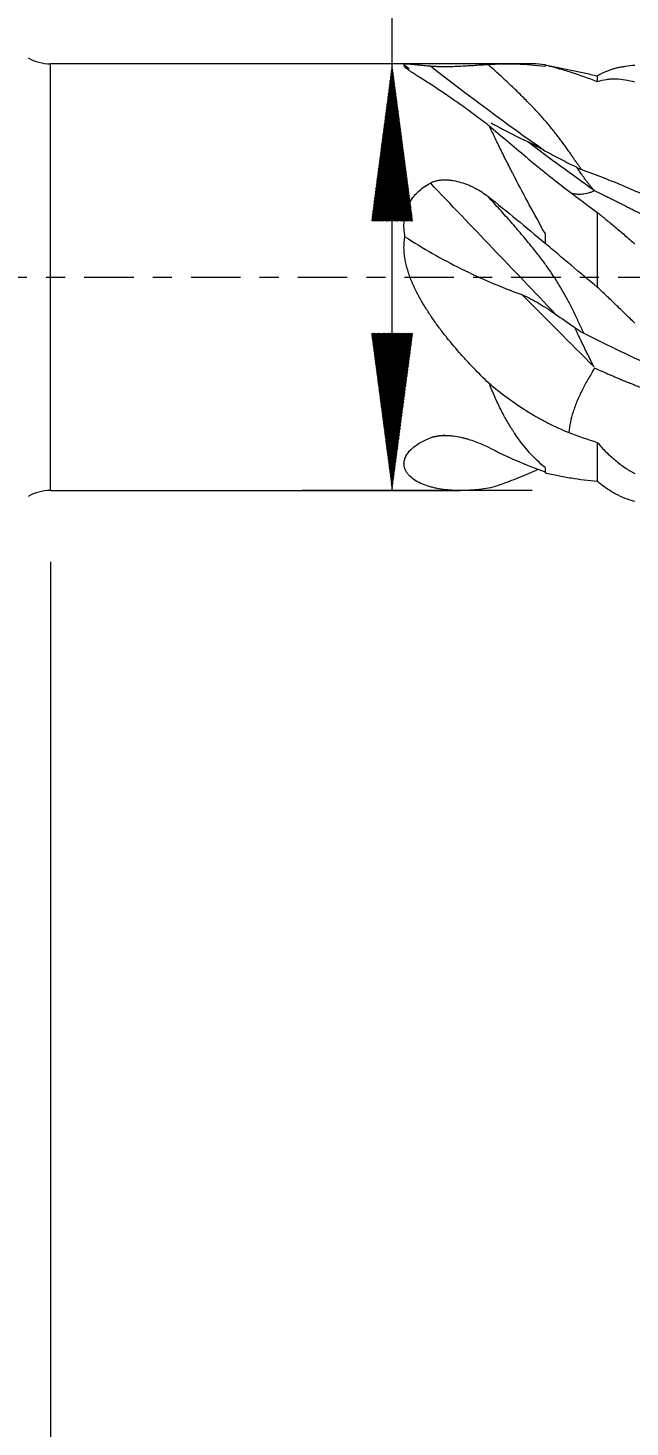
# Model space of a CAD drawing. Header units: millimetres. Extents: x -53 to 66, y -62 to 29.
# Drawn here: x 1.5 to 14.89, y -25.6 to 5.55 of the extents above; entities that cross this region are included whole.
import ezdxf

# ---------------------------------------------------------------- set-up
doc = ezdxf.new("R2010")
doc.units = ezdxf.units.MM
doc.linetypes.add('CENTER', pattern=[47.5, 22, -8.5, 8.5, -8.5])
for name, color, linetype in [('1', 4, 'Continuous'), ('SK2', 7, 'Continuous'), ('SK4', 2, 'CENTER')]:
    doc.layers.add(name, color=color, linetype=linetype)
doc.styles.add('iso_b_vert', font='simplex.shx')
doc.dimstyles.get("Standard").update_dxf_attribs({"dimtxt": 0.18, "dimasz": 0.18, "dimexe": 0.18, "dimexo": 0.0625, "dimgap": 0.09, "dimtad": 1, "dimzin": 0, "dimdsep": 52, "dimtxsty": 'Standard', "dimcen": 0.09, "dimadec": 0, "dimazin": 0, "dimtfac": 1, "dimtdec": 4, "dimtofl": 0, "dimtmove": 0, "dimatfit": 3, "dimfxl": 1, "dimtolj": 1, "dimtzin": 0, "dimarcsym": 0})

# ---------------------------------------------------------------- blocks, each defined once
blk = doc.blocks.new('_U0')
at = {"layer": 'SK2', "lineweight": 13}
for p, q in [((0, -1.5875), (0, -46.183076)), ((47, -6.6375), (47, -46.183076)), ((47, -44.183076), (0, -44.183076))]:
    blk.add_line(p, q, dxfattribs=at)
at = {"layer": 'SK2', "lineweight": 18}
for points in [[(0, -44.183076), (3.499998, -43.722292), (3.500002, -44.64386)], [(47, -44.183076), (43.500002, -44.64386), (43.499998, -43.722292)]]:
    blk.add_solid(points, dxfattribs=at)
at = {"layer": 'SK2', "lineweight": 18, "insert": (21.410767, -43.150442), "char_height": 3.5, "attachment_point": 7, "line_spacing_factor": 1.084337, "style": 'iso_b_vert'}
blk.add_mtext('\\W0.7361;47', dxfattribs=at)
blk = doc.blocks.new('_U2')
at = {"layer": 'SK2', "lineweight": 13}
for p, q in [((1.997679, -6.3375), (1.997679, -39.183076)), ((47, -6.6375), (47, -39.183076)), ((47, -37.183076), (1.997679, -37.183076))]:
    blk.add_line(p, q, dxfattribs=at)
at = {"layer": 'SK2', "lineweight": 18}
for points in [[(1.997679, -37.183076), (5.497677, -36.722292), (5.497681, -37.64386)], [(47, -37.183076), (43.500002, -37.64386), (43.499998, -36.722292)]]:
    blk.add_solid(points, dxfattribs=at)
at = {"layer": 'SK2', "lineweight": 18, "insert": (22.409607, -36.150442), "char_height": 3.5, "attachment_point": 7, "line_spacing_factor": 1.084337, "style": 'iso_b_vert'}
blk.add_mtext('\\W0.7361;45', dxfattribs=at)

msp = doc.modelspace()

# ---------------------------------------------------------------- hatches: boundary and pattern name
at = {"layer": 'SK2', "lineweight": 13}
h = msp.add_hatch(dxfattribs=at)
h.set_pattern_fill('ANSI31', color=256, scale=0.0062, style=0)
h.paths.add_polyline_path([(9.598, 4.75), (10.059, 1.25), (9.138, 1.25)])
h = msp.add_hatch(dxfattribs=at)
h.set_pattern_fill('ANSI31', color=256, scale=0.0062, style=0)
h.paths.add_polyline_path([(9.598, -4.75), (9.138, -1.25), (10.059, -1.25)])

# ---------------------------------------------------------------- linework, layer by layer
at = {"layer": '1', "lineweight": 13}
for p, q in [((1.998, 0), (1.998, 4.75)), ((1.998, -4.75), (1.998, 0))]:
    msp.add_line(p, q, dxfattribs=at)
at = {"layer": '1', "lineweight": 18}
for p, q in [((9.908, 4.75), (1.998, 4.75)), ((12.732, 4.75), (12.143, 4.75)), ((13, 4.723), (13, 4.72)), ((11.775, 3.339), (11.793, 3.339)), ((11.775, -2.399), (11.793, -2.399)), ((1.998, -4.75), (11.121, -4.75))]:
    msp.add_line(p, q, dxfattribs=at)
for centre, start, end in [((1.998, 5.75), 240, 270), ((1.998, -5.75), 90, 120)]:
    msp.add_arc(centre, 1, start, end, dxfattribs=at)
at = {"layer": '1', "lineweight": 13}
for centre, major_axis, ratio, start_param, end_param in [((25.803, 64.604), (20.768, -69.009), 0.653666, -0.745801, -0.692252), ((25.803, 62.614), (23.67, -68.068), 0.641356, -0.765544, -0.734908), ((25.803, -14.589), (49.659, -52.226), 0.005422, 1.832402, 1.89083), ((25.803, -22.105), (49.494, -52.382), 0.07742, 1.890624, 1.924044), ((25.803, -73.969), (16.744, -70.095), 0.666991, 3.105298, 3.11202)]:
    msp.add_ellipse(centre, major_axis=major_axis, ratio=ratio, start_param=start_param, end_param=end_param, dxfattribs=at)
at = {"layer": '1', "lineweight": 18}
for points, degree, knots in [([(9.868, 4.728), (9.866, 4.731), (9.864, 4.733), (9.862, 4.738), (9.862, 4.74), (9.865, 4.745), (9.87, 4.747), (9.884, 4.749), (9.89, 4.75), (9.903, 4.75), (9.911, 4.75), (9.938, 4.749), (9.981, 4.747), (10.04, 4.741), (10.082, 4.737), (10.091, 4.736), (10.108, 4.734), (10.135, 4.732), (10.164, 4.729), (10.223, 4.723), (10.265, 4.719), (10.332, 4.712), (10.355, 4.71), (10.401, 4.706), (10.425, 4.704), (10.449, 4.702)], 3, [0, 0, 0, 0, 0.0625, 0.0625, 0.125, 0.125, 0.25, 0.25, 0.3125, 0.3125, 0.375, 0.375, 0.5, 0.625, 0.625, 0.65625, 0.65625, 0.6875, 0.75, 0.75, 0.875, 0.875, 0.9375, 0.9375, 1, 1, 1, 1]), ([(11.793, 3.339), (11.684, 3.424), (11.576, 3.506), (11.415, 3.626), (11.362, 3.665), (11.283, 3.723), (11.256, 3.742), (11.204, 3.78), (11.177, 3.799), (11.047, 3.893), (10.944, 3.964), (10.745, 4.1), (10.648, 4.165), (10.508, 4.257), (10.463, 4.287), (10.374, 4.344), (10.331, 4.371), (10.249, 4.424), (10.209, 4.45), (10.134, 4.498), (10.099, 4.521), (10.033, 4.564), (10.002, 4.585), (9.948, 4.623), (9.925, 4.64), (9.888, 4.672), (9.875, 4.686), (9.864, 4.704), (9.863, 4.71), (9.862, 4.72), (9.864, 4.724), (9.868, 4.728)], 3, [0, 0, 0, 0, 0.125, 0.125, 0.1875, 0.1875, 0.21875, 0.21875, 0.25, 0.25, 0.375, 0.375, 0.5, 0.5, 0.5625, 0.5625, 0.625, 0.625, 0.6875, 0.6875, 0.75, 0.75, 0.8125, 0.8125, 0.875, 0.875, 0.9375, 0.9375, 0.96875, 0.96875, 1, 1, 1, 1]), ([(10.449, 4.702), (10.461, 4.7), (10.474, 4.699), (10.501, 4.698), (10.514, 4.697), (10.555, 4.694), (10.583, 4.693), (10.626, 4.692), (10.641, 4.691), (10.67, 4.691), (10.684, 4.69), (10.728, 4.69), (10.757, 4.69), (10.815, 4.69), (10.844, 4.69), (10.888, 4.691), (10.902, 4.691), (10.931, 4.692), (10.946, 4.692), (11.017, 4.694), (11.074, 4.697), (11.183, 4.702), (11.237, 4.705), (11.317, 4.71), (11.343, 4.711), (11.395, 4.715), (11.42, 4.716), (11.496, 4.721), (11.544, 4.725), (11.639, 4.731), (11.684, 4.734), (11.729, 4.737)], 3, [0, 0, 0, 0, 0.03125, 0.03125, 0.0625, 0.0625, 0.125, 0.125, 0.15625, 0.15625, 0.1875, 0.1875, 0.25, 0.25, 0.3125, 0.3125, 0.34375, 0.34375, 0.375, 0.375, 0.5, 0.5, 0.625, 0.625, 0.6875, 0.6875, 0.75, 0.75, 0.875, 0.875, 1, 1, 1, 1]), ([(13.814, 2.396), (13.808, 2.403), (13.798, 2.418), (13.781, 2.44), (13.766, 2.462), (13.751, 2.483), (13.736, 2.503), (13.722, 2.523), (13.708, 2.543), (13.695, 2.562), (13.682, 2.58), (13.67, 2.598), (13.658, 2.615), (13.646, 2.631), (13.635, 2.647), (13.625, 2.662), (13.615, 2.677), (13.605, 2.691), (13.596, 2.704), (13.588, 2.717), (13.579, 2.729), (13.572, 2.74), (13.546, 2.777), (13.502, 2.84), (13.438, 2.93), (13.372, 3.021), (13.305, 3.111), (13.236, 3.2), (13.166, 3.289), (13.095, 3.376), (13.022, 3.462), (12.945, 3.551), (12.863, 3.642), (12.773, 3.739), (12.678, 3.838), (12.577, 3.94), (12.472, 4.045), (12.361, 4.154), (12.244, 4.264), (12.123, 4.378), (11.996, 4.495), (11.864, 4.615), (11.775, 4.696), (11.729, 4.737)], 3, [0, 0, 0, 0, 0.010494, 0.020683, 0.030566, 0.040145, 0.049418, 0.058386, 0.067049, 0.075407, 0.08346, 0.091207, 0.09865, 0.105788, 0.11262, 0.119148, 0.125371, 0.131289, 0.136902, 0.14221, 0.147213, 0.151912, 0.156306, 0.193629, 0.230635, 0.267327, 0.303711, 0.339793, 0.37558, 0.411076, 0.44629, 0.481227, 0.520009, 0.560451, 0.602561, 0.646342, 0.691802, 0.738942, 0.787769, 0.838285, 0.890493, 0.944397, 1, 1, 1, 1]), ([(14.163, 4.349), (13.968, 4.426), (13.774, 4.495), (13.483, 4.588), (13.386, 4.617), (13.193, 4.671), (13.096, 4.696), (13, 4.72)], 3, [0, 0, 0, 0, 0.5, 0.5, 0.75, 0.75, 1, 1, 1, 1]), ([(14.163, 4.477), (14.163, 4.476), (14.163, 4.469), (14.163, 4.432), (14.163, 4.374), (14.163, 4.349)], 3, [0, 0, 0, 0, 0.162675, 0.688889, 1, 1, 1, 1]), ([(15, 4.338), (14.928, 4.359), (14.856, 4.376), (14.714, 4.4), (14.644, 4.407), (14.539, 4.409), (14.504, 4.409), (14.435, 4.405), (14.4, 4.401), (14.298, 4.387), (14.23, 4.371), (14.163, 4.349)], 3, [0, 0, 0, 0, 0.25, 0.25, 0.5, 0.5, 0.625, 0.625, 0.75, 0.75, 1, 1, 1, 1]), ([(11.805, 3.432), (11.832, 3.416), (11.86, 3.401), (12.125, 3.254), (12.369, 3.131), (12.619, 3.017)], 3, [0, 0, 0, 0, 0.103642, 0.103642, 1, 1, 1, 1]), ([(13, 0.977), (12.88, 1.191), (12.763, 1.403), (12.539, 1.818), (12.431, 2.023), (12.314, 2.248), (12.301, 2.273), (12.275, 2.323), (12.262, 2.348), (12.224, 2.423), (12.199, 2.472), (12.125, 2.617), (12.078, 2.712), (11.986, 2.898), (11.941, 2.99), (11.856, 3.167), (11.815, 3.254), (11.775, 3.339)], 3, [0, 0, 0, 0, 0.25, 0.25, 0.5, 0.5, 0.53125, 0.53125, 0.5625, 0.5625, 0.625, 0.625, 0.75, 0.75, 0.875, 0.875, 1, 1, 1, 1]), ([(11.795, 3.336), (11.932, 3.222), (12.07, 3.106), (12.349, 2.871), (12.49, 2.751), (12.706, 2.57), (12.779, 2.51), (12.926, 2.389), (12.999, 2.329), (13.223, 2.149), (13.374, 2.03), (13.529, 1.914)], 3, [0, 0, 0, 0, 0.25, 0.25, 0.5, 0.5, 0.625, 0.625, 0.75, 0.75, 1, 1, 1, 1]), ([(12.619, 3.017), (12.627, 3.013), (12.636, 3.009), (12.653, 3), (12.661, 2.996), (12.686, 2.984), (12.702, 2.976), (12.751, 2.951), (12.783, 2.934), (12.845, 2.9), (12.876, 2.883), (12.938, 2.849), (12.968, 2.832), (12.999, 2.815)], 3, [0, 0, 0, 0, 0.0625, 0.0625, 0.125, 0.125, 0.25, 0.25, 0.5, 0.5, 0.75, 0.75, 1, 1, 1, 1]), ([(12.999, 2.815), (13.115, 2.749), (13.233, 2.686), (13.469, 2.563), (13.588, 2.504), (13.708, 2.446)], 3, [0, 0, 0, 0, 0.5, 0.5, 1, 1, 1, 1]), ([(14.091, 1.935), (14.086, 1.941), (14.074, 1.954), (14.057, 1.973), (14.039, 1.994), (14.021, 2.016), (14.001, 2.04), (13.981, 2.064), (13.961, 2.09), (13.939, 2.117), (13.918, 2.146), (13.895, 2.176), (13.872, 2.208), (13.848, 2.241), (13.821, 2.278), (13.793, 2.319), (13.764, 2.362), (13.736, 2.403), (13.718, 2.43), (13.709, 2.444)], 3, [0, 0, 0, 0, 0.040583, 0.083274, 0.128074, 0.174984, 0.224004, 0.275134, 0.328375, 0.383726, 0.441187, 0.500759, 0.562441, 0.626232, 0.692133, 0.775889, 0.855118, 0.929822, 1, 1, 1, 1]), ([(13.813, 2.398), (14.134, 2.284), (14.455, 2.157), (14.936, 1.953), (15.177, 1.846), (15.418, 1.735), (15.579, 1.66), (15.659, 1.621), (16.383, 1.273), (17.017, 0.935), (17.97, 0.411), (18.288, 0.234), (18.767, -0.034), (18.927, -0.124), (19.168, -0.258), (19.248, -0.303), (19.409, -0.392), (19.489, -0.437), (20.211, -0.836), (20.845, -1.177), (21.797, -1.645), (22.115, -1.793), (22.593, -2.003), (22.833, -2.105), (23.074, -2.201), (23.234, -2.263), (23.315, -2.294), (23.466, -2.35), (23.536, -2.376), (23.606, -2.401)], 3, [0, 0, 0, 0, 0.097857, 0.097857, 0.146785, 0.17125, 0.17125, 0.195714, 0.195714, 0.391428, 0.391428, 0.489285, 0.489285, 0.538213, 0.538213, 0.562677, 0.562677, 0.587142, 0.587142, 0.782855, 0.782855, 0.880712, 0.880712, 0.929641, 0.954105, 0.954105, 0.978569, 0.978569, 1, 1, 1, 1]), ([(9.885, 0.899), (9.875, 0.959), (9.868, 1.018), (9.861, 1.138), (9.862, 1.198), (9.872, 1.318), (9.882, 1.376), (9.912, 1.49), (9.931, 1.546), (9.982, 1.654), (10.012, 1.704), (10.063, 1.776), (10.081, 1.799), (10.119, 1.844), (10.14, 1.865), (10.204, 1.928), (10.249, 1.966), (10.345, 2.036), (10.396, 2.067), (10.449, 2.096)], 3, [0, 0, 0, 0, 0.125, 0.125, 0.25, 0.25, 0.375, 0.375, 0.5, 0.5, 0.625, 0.625, 0.6875, 0.6875, 0.75, 0.75, 0.875, 0.875, 1, 1, 1, 1]), ([(10.449, 2.096), (10.461, 2.103), (10.474, 2.109), (10.501, 2.121), (10.514, 2.126), (10.555, 2.14), (10.583, 2.147), (10.641, 2.158), (10.67, 2.162), (10.728, 2.166), (10.757, 2.167), (10.815, 2.166), (10.844, 2.164), (10.888, 2.16), (10.902, 2.158), (10.931, 2.155), (10.946, 2.153), (11.017, 2.141), (11.074, 2.127), (11.184, 2.095), (11.237, 2.076), (11.317, 2.043), (11.343, 2.032), (11.395, 2.008), (11.42, 1.995), (11.496, 1.955), (11.544, 1.927), (11.639, 1.866), (11.684, 1.833), (11.729, 1.799)], 3, [0, 0, 0, 0, 0.03125, 0.03125, 0.0625, 0.0625, 0.125, 0.125, 0.1875, 0.1875, 0.25, 0.25, 0.3125, 0.3125, 0.34375, 0.34375, 0.375, 0.375, 0.5, 0.5, 0.625, 0.625, 0.6875, 0.6875, 0.75, 0.75, 0.875, 0.875, 1, 1, 1, 1]), ([(14.091, 1.921), (14.075, 1.91), (14.032, 1.891), (13.938, 1.864), (13.828, 1.843), (13.713, 1.84), (13.618, 1.854), (13.574, 1.875), (13.557, 1.888)], 3, [0, 0, 0, 0, 0.089164, 0.189302, 0.389577, 0.589853, 0.790128, 1, 1, 1, 1]), ([(14.096, 1.926), (14.339, 1.812), (14.641, 1.664), (15.035, 1.464), (15.489, 1.222), (16.035, 0.92), (16.398, 0.715), (16.792, 0.489), (17.186, 0.261), (17.579, 0.031), (17.973, -0.199), (18.367, -0.428), (18.76, -0.654), (19.124, -0.861), (19.518, -1.08), (19.911, -1.294), (20.305, -1.501), (20.669, -1.686), (21.062, -1.878), (21.456, -2.061), (21.819, -2.22), (22.213, -2.382), (22.637, -2.543), (23.031, -2.679), (23.394, -2.793), (23.769, -2.897), (24.053, -2.966), (24.245, -3.009), (24.378, -3.036), (24.449, -3.05)], 5, [0, 0, 0, 0, 0, 0, 0.117017, 0.146272, 0.190153, 0.219408, 0.263289, 0.292543, 0.336425, 0.380306, 0.409561, 0.453442, 0.482697, 0.526578, 0.555832, 0.599714, 0.643595, 0.67285, 0.702104, 0.745986, 0.789867, 0.819121, 0.863003, 0.906884, 0.936139, 0.965393, 1, 1, 1, 1, 1, 1]), ([(13.861, -1.243), (13.857, -1.235), (13.849, -1.217), (13.836, -1.19), (13.791, -1.092), (13.722, -0.943), (13.635, -0.762), (13.567, -0.625), (13.508, -0.511), (13.451, -0.405), (13.392, -0.302), (13.332, -0.2), (13.271, -0.101), (13.208, -0.003), (13.145, 0.092), (13.08, 0.186), (13.014, 0.278), (12.942, 0.376), (12.863, 0.481), (12.773, 0.596), (12.678, 0.714), (12.577, 0.836), (12.472, 0.962), (12.361, 1.091), (12.244, 1.225), (12.123, 1.363), (11.996, 1.505), (11.864, 1.651), (11.775, 1.749), (11.729, 1.799)], 3, [0, 0, 0, 0, 0.007461, 0.015047, 0.022757, 0.090675, 0.143271, 0.18055, 0.213191, 0.24558, 0.277722, 0.30962, 0.341279, 0.372703, 0.403896, 0.434862, 0.465607, 0.496135, 0.533803, 0.573083, 0.613982, 0.656506, 0.700658, 0.746445, 0.793868, 0.842932, 0.89364, 0.945995, 1, 1, 1, 1]), ([(14.163, 1.442), (14.163, 1.352), (14.163, 1.091), (14.163, 0.646), (14.163, 0.176), (14.163, -0.116), (14.163, -0.224)], 3, [0, 0, 0, 0, 0.173082, 0.492204, 0.811327, 1, 1, 1, 1]), ([(14.163, 1.442), (14.225, 1.392), (14.29, 1.339), (14.39, 1.257), (14.424, 1.229), (14.493, 1.172), (14.562, 1.113), (14.633, 1.053), (14.705, 0.993), (14.741, 0.962), (14.851, 0.868), (14.925, 0.804), (15, 0.738)], 3, [0, 0, 0, 0, 0.25, 0.25, 0.375, 0.375, 0.5, 0.625, 0.625, 0.75, 0.75, 1, 1, 1, 1]), ([(11.793, -2.399), (11.68, -2.293), (11.569, -2.184), (11.404, -2.014), (11.349, -1.957), (11.267, -1.869), (11.24, -1.84), (11.186, -1.78), (11.159, -1.75), (11.025, -1.599), (10.92, -1.475), (10.766, -1.283), (10.716, -1.218), (10.617, -1.087), (10.568, -1.02), (10.473, -0.883), (10.427, -0.814), (10.337, -0.674), (10.294, -0.603), (10.211, -0.459), (10.171, -0.386), (10.097, -0.236), (10.062, -0.16), (10.014, -0.042), (9.998, -0.003), (9.97, 0.077), (9.957, 0.117), (9.92, 0.237), (9.9, 0.319), (9.882, 0.423), (9.879, 0.443), (9.873, 0.485), (9.871, 0.506), (9.865, 0.569), (9.863, 0.611), (9.862, 0.735), (9.869, 0.817), (9.885, 0.899)], 3, [0, 0, 0, 0, 0.125, 0.125, 0.1875, 0.1875, 0.21875, 0.21875, 0.25, 0.25, 0.375, 0.375, 0.4375, 0.4375, 0.5, 0.5, 0.5625, 0.5625, 0.625, 0.625, 0.6875, 0.6875, 0.75, 0.75, 0.78125, 0.78125, 0.8125, 0.8125, 0.875, 0.875, 0.890625, 0.890625, 0.90625, 0.90625, 0.9375, 0.9375, 1, 1, 1, 1]), ([(9.885, 0.899), (10.087, 0.77), (10.291, 0.645), (10.707, 0.408), (10.919, 0.295), (11.351, 0.08), (11.571, -0.021), (12.021, -0.213), (12.25, -0.303), (12.485, -0.389)], 3, [0, 0, 0, 0, 0.25, 0.25, 0.5, 0.5, 0.75, 0.75, 1, 1, 1, 1]), ([(14.163, -0.224), (13.968, -0.063), (13.774, 0.1), (13.483, 0.346), (13.386, 0.428), (13.193, 0.593), (13.096, 0.676), (13, 0.758)], 3, [0, 0, 0, 0, 0.5, 0.5, 0.75, 0.75, 1, 1, 1, 1]), ([(15, -1.025), (14.928, -0.956), (14.856, -0.887), (14.714, -0.749), (14.644, -0.68), (14.539, -0.579), (14.504, -0.545), (14.435, -0.478), (14.4, -0.445), (14.298, -0.347), (14.23, -0.285), (14.163, -0.224)], 3, [0, 0, 0, 0, 0.25, 0.25, 0.5, 0.5, 0.625, 0.625, 0.75, 0.75, 1, 1, 1, 1]), ([(12.485, -0.389), (12.502, -0.395), (12.519, -0.402), (12.552, -0.416), (12.568, -0.423), (12.617, -0.446), (12.649, -0.462), (12.744, -0.512), (12.807, -0.548), (12.93, -0.622), (12.991, -0.661), (13.113, -0.74), (13.173, -0.781), (13.233, -0.822)], 3, [0, 0, 0, 0, 0.0625, 0.0625, 0.125, 0.125, 0.25, 0.25, 0.5, 0.5, 0.75, 0.75, 1, 1, 1, 1]), ([(14.091, -1.999), (14.086, -1.988), (14.074, -1.966), (14.057, -1.933), (14.039, -1.898), (14.021, -1.861), (14.001, -1.822), (13.981, -1.782), (13.961, -1.741), (13.939, -1.697), (13.918, -1.652), (13.895, -1.606), (13.872, -1.558), (13.848, -1.509), (13.819, -1.448), (13.785, -1.378), (13.749, -1.303), (13.715, -1.234), (13.683, -1.171), (13.663, -1.131), (13.654, -1.112)], 3, [0, 0, 0, 0, 0.035321, 0.072476, 0.111468, 0.152296, 0.19496, 0.23946, 0.285798, 0.333972, 0.383983, 0.43583, 0.489514, 0.545035, 0.602391, 0.69475, 0.78069, 0.860211, 0.933314, 1, 1, 1, 1]), ([(13.655, -1.114), (13.688, -1.138), (13.721, -1.16), (13.79, -1.204), (13.825, -1.225), (13.861, -1.244)], 3, [0, 0, 0, 0, 0.5, 0.5, 1, 1, 1, 1]), ([(13.861, -1.243), (14.182, -1.408), (14.501, -1.566), (14.98, -1.791), (15.22, -1.9), (15.459, -2.003), (15.62, -2.071), (15.7, -2.105), (16.1, -2.268), (16.419, -2.388), (16.75, -2.499), (16.761, -2.503), (16.773, -2.507)], 3, [0, 0, 0, 0, 0.329381, 0.329381, 0.494071, 0.576416, 0.576416, 0.658762, 0.658762, 0.988142, 0.988142, 1, 1, 1, 1]), ([(14.096, -2.017), (14.08, -2.061), (14.034, -2.142), (13.938, -2.3), (13.828, -2.503), (13.713, -2.749), (13.595, -3.066), (13.544, -3.303), (13.53, -3.456)], 3, [0, 0, 0, 0, 0.08627, 0.172541, 0.345081, 0.517622, 0.690163, 1, 1, 1, 1]), ([(14.096, -2.017), (14.339, -2.128), (14.641, -2.26), (15.035, -2.421), (15.489, -2.59), (16.035, -2.765), (16.398, -2.87), (16.789, -2.969), (17.09, -3.035), (17.33, -3.08), (17.479, -3.105), (17.567, -3.119)], 5, [0, 0, 0, 0, 0, 0, 0.34901, 0.436263, 0.567142, 0.654394, 0.785273, 0.872526, 1, 1, 1, 1, 1, 1]), ([(13, -4.237), (12.88, -4.138), (12.763, -4.026), (12.539, -3.773), (12.431, -3.634), (12.314, -3.46), (12.301, -3.44), (12.275, -3.401), (12.262, -3.381), (12.224, -3.32), (12.199, -3.279), (12.125, -3.153), (12.078, -3.066), (11.986, -2.886), (11.941, -2.794), (11.856, -2.601), (11.815, -2.502), (11.775, -2.399)], 3, [0, 0, 0, 0, 0.25, 0.25, 0.5, 0.5, 0.53125, 0.53125, 0.5625, 0.5625, 0.625, 0.625, 0.75, 0.75, 0.875, 0.875, 1, 1, 1, 1]), ([(11.795, -2.397), (11.932, -2.509), (12.07, -2.616), (12.349, -2.818), (12.49, -2.914), (12.706, -3.048), (12.779, -3.091), (12.926, -3.174), (12.999, -3.214), (13.223, -3.328), (13.374, -3.396), (13.529, -3.458)], 3, [0, 0, 0, 0, 0.25, 0.25, 0.5, 0.5, 0.625, 0.625, 0.75, 0.75, 1, 1, 1, 1]), ([(11.793, -4.687), (11.653, -4.712), (11.515, -4.73), (11.311, -4.745), (11.243, -4.748), (11.109, -4.751), (11.043, -4.75), (10.913, -4.744), (10.848, -4.739), (10.722, -4.724), (10.66, -4.715), (10.57, -4.697), (10.54, -4.69), (10.481, -4.676), (10.452, -4.668), (10.367, -4.643), (10.312, -4.623), (10.209, -4.578), (10.16, -4.553), (10.069, -4.496), (10.028, -4.464), (9.982, -4.42), (9.974, -4.41), (9.957, -4.392), (9.949, -4.382), (9.927, -4.353), (9.913, -4.332), (9.891, -4.289), (9.882, -4.267), (9.872, -4.231), (9.869, -4.219), (9.865, -4.195), (9.864, -4.183), (9.862, -4.145), (9.863, -4.12), (9.873, -4.067), (9.881, -4.04), (9.896, -4.006), (9.899, -3.999), (9.906, -3.985), (9.917, -3.964), (9.947, -3.916), (9.981, -3.875), (10.013, -3.842), (10.02, -3.835), (10.034, -3.822), (10.041, -3.815), (10.063, -3.796), (10.079, -3.783), (10.127, -3.745), (10.162, -3.721), (10.218, -3.686), (10.238, -3.675), (10.278, -3.653), (10.298, -3.643), (10.361, -3.612), (10.404, -3.592), (10.449, -3.575)], 3, [0, 0, 0, 0, 0.125, 0.125, 0.1875, 0.1875, 0.25, 0.25, 0.3125, 0.3125, 0.375, 0.375, 0.40625, 0.40625, 0.4375, 0.4375, 0.5, 0.5, 0.5625, 0.5625, 0.625, 0.625, 0.640625, 0.640625, 0.65625, 0.65625, 0.6875, 0.6875, 0.71875, 0.71875, 0.734375, 0.734375, 0.75, 0.75, 0.78125, 0.78125, 0.8125, 0.8125, 0.820312, 0.820312, 0.828125, 0.84375, 0.875, 0.875, 0.882812, 0.882812, 0.890625, 0.890625, 0.90625, 0.90625, 0.9375, 0.9375, 0.953125, 0.953125, 0.96875, 0.96875, 1, 1, 1, 1]), ([(10.449, -3.575), (10.474, -3.564), (10.5, -3.556), (10.541, -3.546), (10.555, -3.543), (10.583, -3.537), (10.598, -3.535), (10.641, -3.529), (10.67, -3.526), (10.727, -3.523), (10.757, -3.522), (10.815, -3.523), (10.844, -3.524), (10.902, -3.528), (10.931, -3.531), (11.017, -3.542), (11.073, -3.552), (11.156, -3.569), (11.183, -3.576), (11.237, -3.59), (11.264, -3.597), (11.344, -3.621), (11.395, -3.638), (11.545, -3.694), (11.639, -3.735), (11.729, -3.78)], 3, [0, 0, 0, 0, 0.0625, 0.0625, 0.09375, 0.09375, 0.125, 0.125, 0.1875, 0.1875, 0.25, 0.25, 0.3125, 0.3125, 0.375, 0.375, 0.5, 0.5, 0.5625, 0.5625, 0.625, 0.625, 0.75, 0.75, 1, 1, 1, 1]), ([(14.163, -3.678), (14.163, -3.744), (14.163, -3.922), (14.163, -4.183), (14.163, -4.4), (14.163, -4.509), (14.163, -4.546)], 3, [0, 0, 0, 0, 0.173082, 0.492204, 0.811327, 1, 1, 1, 1]), ([(14.163, -3.678), (14.225, -3.752), (14.29, -3.822), (14.39, -3.922), (14.424, -3.954), (14.493, -4.017), (14.562, -4.078), (14.633, -4.134), (14.705, -4.188), (14.741, -4.214), (14.851, -4.288), (14.925, -4.333), (15, -4.373)], 3, [0, 0, 0, 0, 0.25, 0.25, 0.375, 0.375, 0.5, 0.625, 0.625, 0.75, 0.75, 1, 1, 1, 1]), ([(11.795, -4.683), (11.932, -4.641), (12.07, -4.594), (12.349, -4.489), (12.49, -4.432), (12.704, -4.34), (12.774, -4.309), (12.845, -4.277)], 3, [0, 0, 0, 0, 0.402566, 0.402566, 0.805133, 0.805133, 1, 1, 1, 1]), ([(14.163, -4.546), (13.968, -4.531), (13.774, -4.508), (13.483, -4.462), (13.386, -4.444), (13.193, -4.405), (13.096, -4.383), (13, -4.359)], 3, [0, 0, 0, 0, 0.5, 0.5, 0.75, 0.75, 1, 1, 1, 1]), ([(15, -4.992), (14.928, -4.975), (14.856, -4.953), (14.714, -4.898), (14.644, -4.865), (14.539, -4.809), (14.504, -4.79), (14.435, -4.747), (14.4, -4.725), (14.298, -4.654), (14.23, -4.602), (14.163, -4.546)], 3, [0, 0, 0, 0, 0.25, 0.25, 0.5, 0.5, 0.625, 0.625, 0.75, 0.75, 1, 1, 1, 1])]:
    msp.add_open_spline(points, degree=degree, knots=knots, dxfattribs=at)
for points, degree in [([(9.868, 4.728), (9.904, 4.701), (9.94, 4.674), (9.976, 4.646)], 3), ([(11.73, 4.737), (12.154, 4.764), (12.576, 4.749), (13, 4.694)], 3), ([(13, 4.723), (12.907, 4.741), (12.817, 4.75), (12.729, 4.75)], 3), ([(14.163, 4.477), (13, 4.723)], 1), ([(13, 4.72), (13, 4.711), (13, 4.702), (13, 4.694)], 3), ([(14.782, 4.686), (14.452, 4.651), (14.163, 4.477)], 2), ([(14.78, 4.698), (14.852, 4.712), (14.926, 4.719), (15, 4.722)], 3), ([(11.795, 3.336), (11.785, 3.337), (11.775, 3.339)], 2), ([(11.793, 3.339), (11.794, 3.338), (11.794, 3.337), (11.795, 3.336)], 3), ([(13.711, 2.441), (13.745, 2.425), (13.779, 2.409), (13.815, 2.394)], 3), ([(13.53, 1.915), (13.74, 1.758), (13.951, 1.601), (14.163, 1.442)], 3), ([(11.73, 1.8), (12.154, 1.464), (12.576, 1.114), (13, 0.756)], 3), ([(13, 0.977), (13, 0.904), (13, 0.832), (13, 0.758)], 3), ([(13, 0.758), (13, 0.758), (13, 0.757), (13, 0.756)], 3), ([(13.233, -0.822), (13.372, -0.918), (13.512, -1.014), (13.653, -1.111)], 3), ([(11.793, -2.399), (11.794, -2.398), (11.794, -2.398), (11.795, -2.397)], 3), ([(13.53, -3.456), (13.74, -3.538), (13.951, -3.612), (14.163, -3.678)], 3), ([(11.73, -3.78), (12.154, -4), (12.576, -4.185), (13, -4.334)], 3), ([(13, -4.237), (13, -4.279), (13, -4.32), (13, -4.359)], 3), ([(11.793, -4.687), (11.794, -4.686), (11.794, -4.684), (11.795, -4.683)], 3)]:
    msp.add_open_spline(points, degree=degree, dxfattribs=at)
at = {"layer": 'SK2', "lineweight": 13}
for p, q in [((9.598, -4.75), (9.598, 29.099)), ((12.712, 4.75), (7.598, 4.75)), ((12.712, -4.75), (7.598, -4.75))]:
    msp.add_line(p, q, dxfattribs=at)
at = {"layer": 'SK4', "lineweight": 18, "ltscale": 0.05}
msp.add_line((-40, 0), (47, 0), dxfattribs=at)

# ---------------------------------------------------------------- dimensions: what is measured, and where the dimension line sits
at = {"layer": 'SK2', "lineweight": 18}
for base, p2, picture, middle in [((0, -44.183), (0, 0), '_U0', (23.5, -44.183)), ((1.998, -37.183), (1.998, -4.75), '_U2', (24.499, -37.183))]:
    dim = msp.add_linear_dim(base=base, p1=(47, -5.05), p2=p2, dimstyle='Standard', override={"dimtxt": 3.5, "dimasz": 3.5, "dimexe": 2, "dimexo": 1.5875, "dimgap": 1.75, "dimtad": 1, "dimtih": 1, "dimtoh": 0, "dimdec": 2, "dimlfac": 1, "dimzin": 8, "dimdsep": 46, "dimlunit": 2, "dimpost": '<>', "dimtxsty": 'iso_b_vert', "dimsah": 1, "dimse1": 0, "dimse2": 0, "dimsd1": 0, "dimsd2": 0, "dimclrd": 2, "dimclre": 2, "dimclrt": 2, "dimtol": 0, "dimtm": -0.1, "dimtfac": 1, "dimtdec": 2, "dimtofl": 1, "dimtmove": 0, "dimtzin": 8, "dimlwd": 13, "dimlwe": 13}, dxfattribs=at)
    dim.commit()
    dim.dimension.update_dxf_attribs({"geometry": picture, "text_midpoint": middle})

doc.saveas('drawing.dxf')
